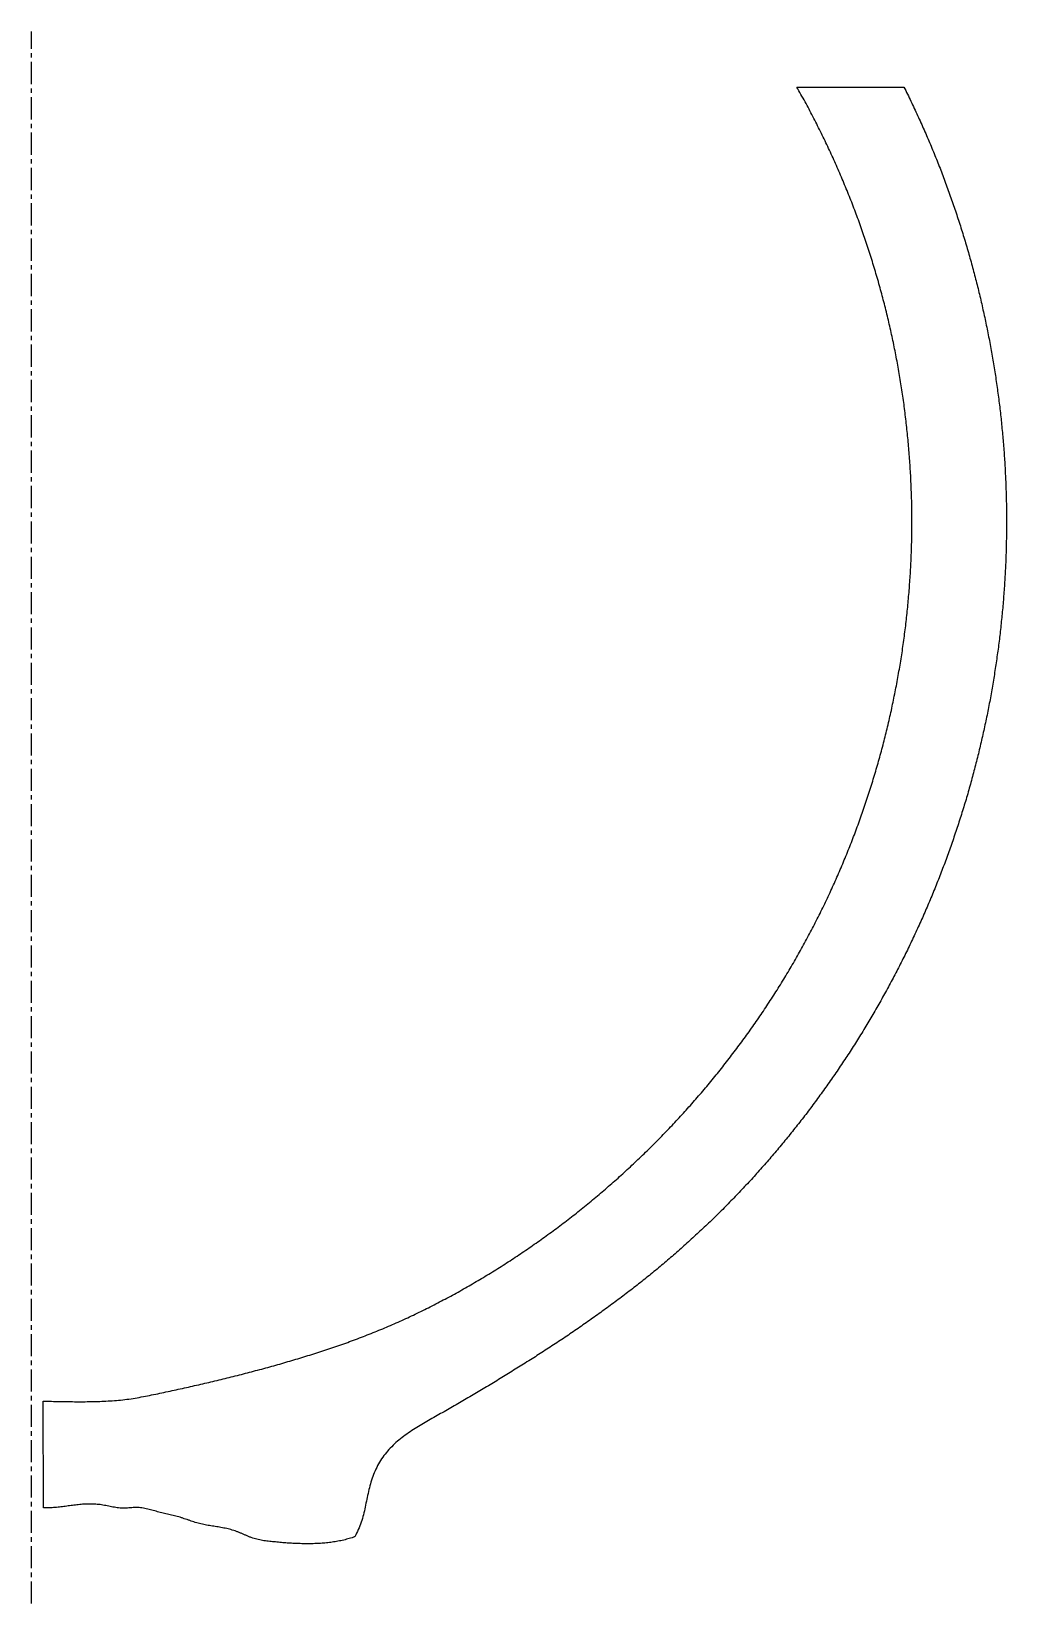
# Model space of a CAD drawing. Header units: millimetres. Extents: x 0 to 140, y -8 to 218.
import ezdxf

# ---------------------------------------------------------------- set-up
doc = ezdxf.new("R2010")
doc.units = ezdxf.units.MM
doc.linetypes.add('CENTER', pattern=[5.08, 3.175, -0.635, 0.635, -0.635])
doc.layers.add('AXIS', color=1, linetype='Continuous')
doc.layers.add('PROFILE', color=7, linetype='Continuous')

msp = doc.modelspace()

# ---------------------------------------------------------------- linework, layer by layer
at = {"layer": 'AXIS', "linetype": 'CENTER'}
msp.add_line((0, -8), (0, 218), dxfattribs=at)
at = {"layer": 'PROFILE'}
for p, q in [((109.97, 210), (125.37, 210)), ((1.73, 5.76), (1.68, 21.11))]:
    msp.add_line(p, q, dxfattribs=at)
for points in [[(1.68, 21.11), (4.09, 21.05), (6.5, 21.02), (8.91, 21.04), (11.31, 21.14), (13.71, 21.36), (16.08, 21.75), (18.44, 22.23), (20.8, 22.74), (23.15, 23.26), (25.49, 23.8), (27.83, 24.37), (30.17, 24.95), (32.5, 25.56), (34.82, 26.19), (37.13, 26.86), (39.44, 27.55), (41.73, 28.28), (44.02, 29.04), (46.28, 29.86), (48.53, 30.72), (50.76, 31.63), (52.96, 32.59), (55.15, 33.61), (57.31, 34.67), (59.44, 35.78), (61.56, 36.93), (63.65, 38.13), (65.71, 39.36), (67.76, 40.64), (69.77, 41.95), (71.76, 43.3), (73.73, 44.69), (75.67, 46.12), (77.58, 47.58), (79.47, 49.08), (81.32, 50.61), (83.15, 52.18), (84.95, 53.78), (86.71, 55.42), (88.45, 57.08), (90.16, 58.78), (91.83, 60.52), (93.47, 62.28), (95.07, 64.07), (96.65, 65.89), (98.19, 67.75), (99.69, 69.63), (101.15, 71.54), (102.58, 73.47), (103.98, 75.44), (105.33, 77.43), (106.65, 79.44), (107.93, 81.48), (109.17, 83.55), (110.36, 85.64), (111.52, 87.75), (112.63, 89.88), (113.71, 92.03), (114.74, 94.21), (115.73, 96.4), (116.68, 98.62), (117.59, 100.85), (118.45, 103.09), (119.27, 105.36), (120.05, 107.64), (120.78, 109.93), (121.47, 112.23), (122.12, 114.55), (122.73, 116.88), (123.29, 119.22), (123.8, 121.58), (124.27, 123.94), (124.7, 126.31), (125.09, 128.68), (125.42, 131.07), (125.72, 133.46), (125.96, 135.85), (126.16, 138.25), (126.32, 140.65), (126.43, 143.06), (126.49, 145.46), (126.51, 147.87), (126.48, 150.28), (126.4, 152.68), (126.28, 155.09), (126.11, 157.49), (125.89, 159.89), (125.63, 162.28), (125.33, 164.67), (124.97, 167.05), (124.58, 169.43), (124.14, 171.79), (123.65, 174.15), (123.12, 176.5), (122.55, 178.84), (121.93, 181.16), (121.26, 183.48), (120.56, 185.78), (119.81, 188.07), (119.02, 190.34), (118.18, 192.6), (117.3, 194.84), (116.38, 197.06), (115.42, 199.27), (114.41, 201.46), (113.36, 203.62), (112.28, 205.77), (111.15, 207.9), (109.97, 210)], [(125.37, 210), (126.37, 207.96), (127.33, 205.91), (128.26, 203.84), (129.16, 201.75), (130.02, 199.65), (130.85, 197.54), (131.64, 195.41), (132.4, 193.27), (133.12, 191.12), (133.81, 188.96), (134.46, 186.78), (135.08, 184.6), (135.66, 182.41), (136.21, 180.21), (136.72, 177.99), (137.2, 175.78), (137.64, 173.55), (138.05, 171.32), (138.42, 169.08), (138.75, 166.83), (139.05, 164.58), (139.31, 162.33), (139.53, 160.07), (139.72, 157.81), (139.87, 155.54), (139.98, 153.28), (140.06, 151.01), (140.1, 148.74), (140.1, 146.47), (140.06, 144.2), (139.99, 141.93), (139.88, 139.66), (139.73, 137.4), (139.55, 135.14), (139.32, 132.88), (139.07, 130.62), (138.77, 128.37), (138.44, 126.13), (138.08, 123.89), (137.68, 121.66), (137.24, 119.43), (136.76, 117.21), (136.25, 115), (135.71, 112.79), (135.13, 110.6), (134.52, 108.41), (133.87, 106.24), (133.18, 104.08), (132.46, 101.92), (131.71, 99.78), (130.92, 97.66), (130.1, 95.54), (129.24, 93.44), (128.35, 91.35), (127.42, 89.28), (126.47, 87.22), (125.47, 85.18), (124.45, 83.16), (123.39, 81.15), (122.3, 79.16), (121.18, 77.18), (120.03, 75.23), (118.84, 73.29), (117.63, 71.38), (116.38, 69.48), (115.1, 67.6), (113.79, 65.75), (112.46, 63.92), (111.09, 62.1), (109.69, 60.32), (108.27, 58.55), (106.81, 56.81), (105.33, 55.09), (103.82, 53.4), (102.28, 51.73), (100.71, 50.09), (99.12, 48.47), (97.5, 46.88), (95.85, 45.32), (94.18, 43.79), (92.48, 42.28), (90.75, 40.81), (89.01, 39.36), (87.23, 37.94), (85.44, 36.55), (83.63, 35.19), (81.79, 33.85), (79.94, 32.54), (78.08, 31.24), (76.2, 29.97), (74.3, 28.72), (72.4, 27.49), (70.48, 26.28), (68.55, 25.08), (66.62, 23.89), (64.67, 22.72), (62.72, 21.56), (60.76, 20.42), (58.78, 19.3), (56.81, 18.19), (54.87, 17.01), (53.02, 15.69), (51.37, 14.14), (50.01, 12.33), (49.05, 10.27), (48.42, 8.1), (47.95, 5.88), (47.38, 3.68), (46.46, 1.61)], [(46.46, 1.61), (46.06, 1.47), (45.66, 1.35), (45.26, 1.24), (44.86, 1.13), (44.45, 1.04), (44.04, 0.96), (43.63, 0.89), (43.21, 0.82), (42.8, 0.77), (42.38, 0.72), (41.97, 0.68), (41.55, 0.65), (41.13, 0.62), (40.71, 0.61), (40.29, 0.59), (39.88, 0.59), (39.46, 0.59), (39.04, 0.6), (38.62, 0.61), (38.2, 0.62), (37.78, 0.64), (37.37, 0.66), (36.95, 0.69), (36.53, 0.72), (36.11, 0.75), (35.7, 0.79), (35.28, 0.83), (34.86, 0.87), (34.45, 0.91), (34.03, 0.95), (33.62, 1), (33.2, 1.07), (32.79, 1.15), (32.38, 1.24), (31.98, 1.36), (31.59, 1.49), (31.2, 1.64), (30.81, 1.81), (30.43, 1.97), (30.04, 2.14), (29.65, 2.29), (29.26, 2.44), (28.86, 2.57), (28.46, 2.68), (28.05, 2.78), (27.64, 2.86), (27.23, 2.94), (26.82, 3.01), (26.41, 3.08), (25.99, 3.14), (25.58, 3.21), (25.17, 3.28), (24.76, 3.36), (24.35, 3.45), (23.94, 3.55), (23.54, 3.67), (23.14, 3.8), (22.75, 3.93), (22.35, 4.07), (21.96, 4.2), (21.56, 4.34), (21.16, 4.46), (20.75, 4.57), (20.35, 4.67), (19.94, 4.77), (19.53, 4.86), (19.12, 4.95), (18.72, 5.05), (18.31, 5.15), (17.91, 5.26), (17.51, 5.37), (17.1, 5.49), (16.7, 5.59), (16.29, 5.68), (15.88, 5.75), (15.46, 5.79), (15.04, 5.8), (14.62, 5.79), (14.21, 5.76), (13.79, 5.73), (13.37, 5.72), (12.95, 5.72), (12.53, 5.75), (12.12, 5.8), (11.71, 5.88), (11.3, 5.96), (10.89, 6.04), (10.48, 6.12), (10.06, 6.19), (9.65, 6.24), (9.23, 6.28), (8.81, 6.3), (8.39, 6.3), (7.98, 6.3), (7.56, 6.28), (7.14, 6.25), (6.72, 6.21), (6.31, 6.16), (5.89, 6.11), (5.48, 6.06), (5.06, 6), (4.65, 5.95), (4.23, 5.9), (3.82, 5.85), (3.4, 5.81), (2.98, 5.78), (2.57, 5.76), (2.15, 5.75), (1.73, 5.76)]]:
    msp.add_spline(points, degree=3, dxfattribs=at)

doc.saveas('drawing.dxf')
